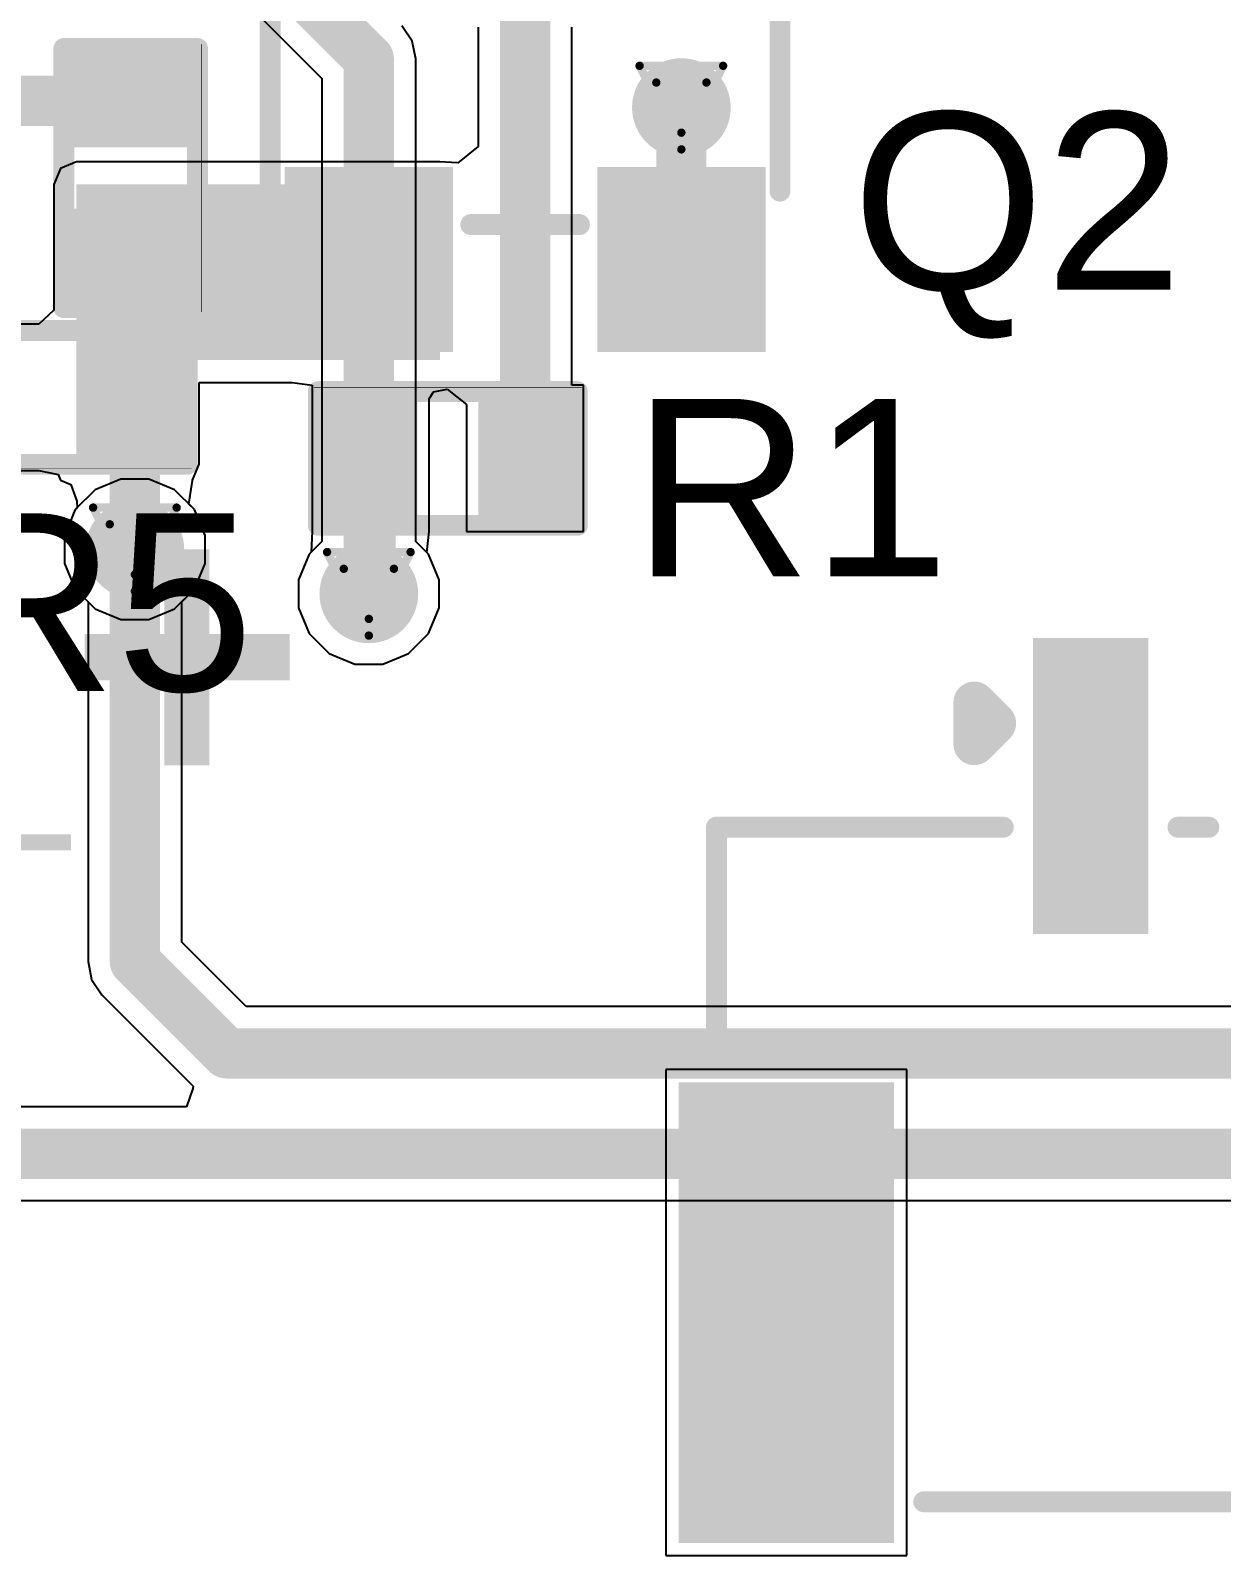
# Model space of a CAD drawing. Header units: inches. Extents: x -3 to 5381, y -57 to 5355.
# Drawn here: x 8.51 to 15.75, y -20.96 to -11.69 of the extents above; entities that cross this region are included whole.
import ezdxf

# ---------------------------------------------------------------- set-up
doc = ezdxf.new("R2010")
doc.units = ezdxf.units.IN
for name, color, linetype in [('Bottom Layer', 5, 'Continuous'), ('Drill Drawing', 1, 'Continuous'), ('Top Layer', 1, 'Continuous'), ('Top Overlay', 2, 'Continuous'), ('Top Paste', 8, 'Continuous'), ('Top Solder', 216, 'Continuous'), ('Via Holes', 16, 'Continuous')]:
    doc.layers.add(name, color=color, linetype=linetype)
doc.styles.add('Arial', font='', dxfattribs={"height": 0.2})
doc.styles.add('Arial_Bold', font='', dxfattribs={"height": 0.2})
doc.styles.get('Arial').set_extended_font_data('Arial')
doc.styles.get('Arial_Bold').set_extended_font_data('Arial', bold=True)

msp = doc.modelspace()

# ---------------------------------------------------------------- hatches: boundary and pattern name
at = {"layer": 'Bottom Layer'}
h = msp.add_hatch(color=5, dxfattribs=at)
edge = h.paths.add_edge_path()
edge.add_arc((12.4664, -12.1574), 0.3, 0, 360)
h = msp.add_hatch(color=5, dxfattribs=at)
edge = h.paths.add_edge_path()
edge.add_arc((9.144, -14.8428), 0.3, 0, 360)
h = msp.add_hatch(color=5, dxfattribs=at)
edge = h.paths.add_edge_path()
edge.add_arc((10.5664, -15.113), 0.3, 0, 360)
at = {"layer": 'Top Layer'}
h = msp.add_hatch(color=1, dxfattribs=at)
edge = h.paths.add_edge_path()
edge.add_arc((12.4664, -12.1574), 0.3, 0, 360)
for points in [[(9.4361, -12.3444), (8.8011, -12.3444), (8.8011, -11.8872), (9.4361, -11.8872)], [(8.7884, -13.6906), (10.9982, -13.6906), (10.9982, -12.6238), (8.7884, -12.6238)], [(10.1564, -12.621), (10.9764, -12.621), (10.9764, -13.541), (10.1564, -13.541)], [(12.0564, -12.621), (12.8764, -12.621), (12.8764, -13.541), (12.0564, -13.541)], [(9.4361, -13.2842), (8.8011, -13.2842), (8.8011, -12.827), (9.4361, -12.827)], [(8.7884, -14.3256), (9.398, -14.3256), (9.398, -13.6144), (8.7884, -13.6144)], [(8.9154, -14.2367), (8.9154, -13.6017), (9.3726, -13.6017), (9.3726, -14.2367)], [(10.8052, -13.9725), (10.8052, -14.6075), (10.348, -14.6075), (10.348, -13.9725)], [(11.745, -13.9725), (11.745, -14.6075), (11.2878, -14.6075), (11.2878, -13.9725)], [(14.6543, -15.4317), (15.2542, -15.4317), (15.2542, -17.1317), (14.6543, -17.1317)], [(12.4994, -18.1315), (13.7094, -18.1315), (13.7094, -20.8315), (12.4994, -20.8315)]]:
    msp.add_hatch(color=1, dxfattribs=at).paths.add_polyline_path(points)
h = msp.add_hatch(color=1, dxfattribs=at)
edge = h.paths.add_edge_path()
edge.add_arc((9.144, -14.8428), 0.3, 0, 360)
h = msp.add_hatch(color=1, dxfattribs=at)
edge = h.paths.add_edge_path()
edge.add_arc((10.5664, -15.113), 0.3, 0, 360)
at = {"layer": 'Top Paste'}
for points in [[(9.4361, -12.3444), (8.8011, -12.3444), (8.8011, -11.8872), (9.4361, -11.8872)], [(10.1564, -12.621), (10.9764, -12.621), (10.9764, -13.541), (10.1564, -13.541)], [(12.0564, -12.621), (12.8764, -12.621), (12.8764, -13.541), (12.0564, -13.541)], [(9.4361, -13.2842), (8.8011, -13.2842), (8.8011, -12.827), (9.4361, -12.827)], [(8.9154, -14.2367), (8.9154, -13.6017), (9.3726, -13.6017), (9.3726, -14.2367)], [(10.8052, -13.9725), (10.8052, -14.6075), (10.348, -14.6075), (10.348, -13.9725)], [(11.745, -13.9725), (11.745, -14.6075), (11.2878, -14.6075), (11.2878, -13.9725)], [(14.6543, -15.4317), (15.2542, -15.4317), (15.2542, -17.1317), (14.6543, -17.1317)], [(12.4994, -18.1315), (13.7094, -18.1315), (13.7094, -20.8315), (12.4994, -20.8315)]]:
    msp.add_hatch(color=8, dxfattribs=at).paths.add_polyline_path(points)
at = {"layer": 'Top Solder'}
for points in [[(9.4911, -12.3994), (8.7461, -12.3994), (8.7461, -11.8322), (9.4911, -11.8322)], [(10.0548, -12.5194), (11.078, -12.5194), (11.078, -13.6426), (10.0548, -13.6426)], [(11.9548, -12.5194), (12.978, -12.5194), (12.978, -13.6426), (11.9548, -13.6426)], [(9.4911, -13.3392), (8.7461, -13.3392), (8.7461, -12.772), (9.4911, -12.772)], [(8.8604, -14.2917), (8.8604, -13.5467), (9.4276, -13.5467), (9.4276, -14.2917)], [(10.8602, -13.9175), (10.8602, -14.6625), (10.293, -14.6625), (10.293, -13.9175)], [(11.8, -13.9175), (11.8, -14.6625), (11.2328, -14.6625), (11.2328, -13.9175)], [(14.6042, -15.3816), (15.3043, -15.3816), (15.3043, -17.1817), (14.6042, -17.1817)], [(12.4494, -18.0815), (13.7594, -18.0815), (13.7594, -20.8816), (12.4494, -20.8816)]]:
    msp.add_hatch(color=216, dxfattribs=at).paths.add_polyline_path(points)
at = {"layer": 'Via Holes'}
h = msp.add_hatch(color=7, dxfattribs=at)
edge = h.paths.add_edge_path()
edge.add_arc((12.4664, -12.1574), 0.15, 0, 360)
h = msp.add_hatch(color=7, dxfattribs=at)
edge = h.paths.add_edge_path()
edge.add_arc((9.144, -14.8428), 0.15, 0, 360)
h = msp.add_hatch(color=7, dxfattribs=at)
edge = h.paths.add_edge_path()
edge.add_arc((10.5664, -15.113), 0.15, 0, 360)

# ---------------------------------------------------------------- linework, layer by layer
at = {"layer": 'Bottom Layer'}
for p, q in [((9.8642, -11.5625), (10.2815, -11.9798)), ((10.8296, -11.7528), (10.7678, -11.6604)), ((10.8513, -11.8618), (10.8296, -11.7528)), ((10.8513, -14.794), (10.8513, -11.8618)), ((10.8513, -11.8618), (10.8513, -11.8618)), ((10.2815, -11.9798), (10.2815, -14.794)), ((9.0591, -14.4158), (8.9021, -14.4808)), ((9.2289, -14.4158), (9.0591, -14.4158)), ((9.3859, -14.4808), (9.2289, -14.4158)), ((8.9021, -14.4808), (8.782, -14.6009)), ((9.506, -14.6009), (9.3859, -14.4808)), ((8.782, -14.6009), (8.717, -14.7579)), ((9.571, -14.7579), (9.506, -14.6009)), ((8.717, -14.7579), (8.717, -14.9277)), ((9.571, -14.9277), (9.571, -14.7579)), ((10.2815, -14.794), (10.2044, -14.8711)), ((10.9284, -14.8711), (10.8513, -14.794)), ((10.2044, -14.8711), (10.1394, -15.0281)), ((10.9934, -15.0281), (10.9284, -14.8711)), ((8.717, -14.9277), (8.782, -15.0847)), ((9.506, -15.0847), (9.571, -14.9277)), ((8.782, -15.0847), (8.8591, -15.1618)), ((9.4289, -15.1618), (9.506, -15.0847)), ((10.1394, -15.0281), (10.1394, -15.1979)), ((10.9934, -15.1979), (10.9934, -15.0281)), ((8.8591, -15.1618), (8.8591, -17.3482)), ((9.4289, -17.2302), (9.4289, -15.1618)), ((10.1394, -15.1979), (10.2044, -15.3549)), ((10.9284, -15.3549), (10.9934, -15.1979)), ((10.2044, -15.3549), (10.3245, -15.475)), ((10.8083, -15.475), (10.9284, -15.3549)), ((10.3245, -15.475), (10.4815, -15.54)), ((10.6513, -15.54), (10.8083, -15.475)), ((10.4815, -15.54), (10.6513, -15.54)), ((9.8208, -17.6221), (9.4289, -17.2302)), ((8.8591, -17.3482), (8.8591, -17.3482)), ((8.8591, -17.3482), (8.8808, -17.4572)), ((8.8808, -17.4572), (8.9426, -17.5496)), ((8.9426, -17.5496), (9.4977, -18.1047)), ((19.6454, -17.6221), (9.8208, -17.6221)), ((9.497, -18.1207), (9.4573, -18.2317)), ((9.4977, -18.1047), (9.497, -18.1207)), ((9.4573, -18.2317), (6.849, -18.2317)), ((6.731, -18.8015), (18.3754, -18.8015))]:
    msp.add_line(p, q, dxfattribs=at)
for points in [[(9.9822, -11.2776, 0.3048, 0.3048, 0), (10.5664, -11.8618, 0.3048, 0.3048, 0)], [(10.5664, -15.113, 0.3048, 0.3048, 0), (10.5664, -11.8618, 0.3048, 0.3048, 0)], [(9.144, -17.3482, 0.3048, 0.3048, 0), (9.144, -14.8428, 0.3048, 0.3048, 0)], [(9.144, -17.3482, 0.3048, 0.3048, 0), (9.7028, -17.907, 0.3048, 0.3048, 0)], [(9.7028, -17.907, 0.3048, 0.3048, 0), (19.9644, -17.907, 0.3048, 0.3048, 0)], [(6.731, -18.5166, 0.3048, 0.3048, 0), (18.6944, -18.5166, 0.3048, 0.3048, 0)]]:
    msp.add_lwpolyline(points, format="xyseb", dxfattribs=at)
for points in [[(10.4902, -11.8618, 0.1524, 0.1524, 1), (10.6426, -11.8618, 0.1524, 0.1524, 1)], [(10.4902, -11.8618, 0.1524, 0.1524, 1), (10.6426, -11.8618, 0.1524, 0.1524, 1)], [(9.0678, -14.8428, 0.1524, 0.1524, 1), (9.2202, -14.8428, 0.1524, 0.1524, 1)], [(10.4902, -15.113, 0.1524, 0.1524, 1), (10.6426, -15.113, 0.1524, 0.1524, 1)], [(9.0678, -17.3482, 0.1524, 0.1524, 1), (9.2202, -17.3482, 0.1524, 0.1524, 1)], [(9.0678, -17.3482, 0.1524, 0.1524, 1), (9.2202, -17.3482, 0.1524, 0.1524, 1)], [(9.6266, -17.907, 0.1524, 0.1524, 1), (9.779, -17.907, 0.1524, 0.1524, 1)], [(9.6266, -17.907, 0.1524, 0.1524, 1), (9.779, -17.907, 0.1524, 0.1524, 1)]]:
    msp.add_lwpolyline(points, format="xyseb", close=True, dxfattribs=at)
at = {"layer": 'Drill Drawing'}
for points in [[(12.2124, -11.9034, 0.0508, 0.0508, 0), (12.7204, -11.9034, 0.0508, 0.0508, 0)], [(12.2124, -11.9034, 0.0508, 0.0508, 0), (12.4664, -12.4114, 0.0508, 0.0508, 0)], [(12.4664, -12.4114, 0.0508, 0.0508, 0), (12.7204, -11.9034, 0.0508, 0.0508, 0)], [(12.314, -12.005, 0.0508, 0.0508, 0), (12.6188, -12.005, 0.0508, 0.0508, 0)], [(12.314, -12.005, 0.0508, 0.0508, 0), (12.4664, -12.3098, 0.0508, 0.0508, 0)], [(12.4664, -12.3098, 0.0508, 0.0508, 0), (12.6188, -12.005, 0.0508, 0.0508, 0)], [(8.89, -14.5888, 0.0508, 0.0508, 0), (9.398, -14.5888, 0.0508, 0.0508, 0)], [(8.89, -14.5888, 0.0508, 0.0508, 0), (9.144, -15.0968, 0.0508, 0.0508, 0)], [(9.144, -15.0968, 0.0508, 0.0508, 0), (9.398, -14.5888, 0.0508, 0.0508, 0)], [(8.9916, -14.6904, 0.0508, 0.0508, 0), (9.2964, -14.6904, 0.0508, 0.0508, 0)], [(8.9916, -14.6904, 0.0508, 0.0508, 0), (9.144, -14.9952, 0.0508, 0.0508, 0)], [(9.144, -14.9952, 0.0508, 0.0508, 0), (9.2964, -14.6904, 0.0508, 0.0508, 0)], [(10.3124, -14.859, 0.0508, 0.0508, 0), (10.8204, -14.859, 0.0508, 0.0508, 0)], [(10.3124, -14.859, 0.0508, 0.0508, 0), (10.5664, -15.367, 0.0508, 0.0508, 0)], [(10.5664, -15.367, 0.0508, 0.0508, 0), (10.8204, -14.859, 0.0508, 0.0508, 0)], [(10.414, -14.9606, 0.0508, 0.0508, 0), (10.7188, -14.9606, 0.0508, 0.0508, 0)], [(10.414, -14.9606, 0.0508, 0.0508, 0), (10.5664, -15.2654, 0.0508, 0.0508, 0)], [(10.5664, -15.2654, 0.0508, 0.0508, 0), (10.7188, -14.9606, 0.0508, 0.0508, 0)]]:
    msp.add_lwpolyline(points, format="xyseb", dxfattribs=at)
for points in [[(12.1997, -11.9034, 0.0254, 0.0254, 1), (12.2251, -11.9034, 0.0254, 0.0254, 1)], [(12.1997, -11.9034, 0.0254, 0.0254, 1), (12.2251, -11.9034, 0.0254, 0.0254, 1)], [(12.7077, -11.9034, 0.0254, 0.0254, 1), (12.7331, -11.9034, 0.0254, 0.0254, 1)], [(12.7077, -11.9034, 0.0254, 0.0254, 1), (12.7331, -11.9034, 0.0254, 0.0254, 1)], [(12.3013, -12.005, 0.0254, 0.0254, 1), (12.3267, -12.005, 0.0254, 0.0254, 1)], [(12.3013, -12.005, 0.0254, 0.0254, 1), (12.3267, -12.005, 0.0254, 0.0254, 1)], [(12.6061, -12.005, 0.0254, 0.0254, 1), (12.6315, -12.005, 0.0254, 0.0254, 1)], [(12.6061, -12.005, 0.0254, 0.0254, 1), (12.6315, -12.005, 0.0254, 0.0254, 1)], [(12.4537, -12.3098, 0.0254, 0.0254, 1), (12.4791, -12.3098, 0.0254, 0.0254, 1)], [(12.4537, -12.3098, 0.0254, 0.0254, 1), (12.4791, -12.3098, 0.0254, 0.0254, 1)], [(12.4537, -12.4114, 0.0254, 0.0254, 1), (12.4791, -12.4114, 0.0254, 0.0254, 1)], [(12.4537, -12.4114, 0.0254, 0.0254, 1), (12.4791, -12.4114, 0.0254, 0.0254, 1)], [(8.8773, -14.5888, 0.0254, 0.0254, 1), (8.9027, -14.5888, 0.0254, 0.0254, 1)], [(8.8773, -14.5888, 0.0254, 0.0254, 1), (8.9027, -14.5888, 0.0254, 0.0254, 1)], [(9.3853, -14.5888, 0.0254, 0.0254, 1), (9.4107, -14.5888, 0.0254, 0.0254, 1)], [(9.3853, -14.5888, 0.0254, 0.0254, 1), (9.4107, -14.5888, 0.0254, 0.0254, 1)], [(8.9789, -14.6904, 0.0254, 0.0254, 1), (9.0043, -14.6904, 0.0254, 0.0254, 1)], [(8.9789, -14.6904, 0.0254, 0.0254, 1), (9.0043, -14.6904, 0.0254, 0.0254, 1)], [(9.2837, -14.6904, 0.0254, 0.0254, 1), (9.3091, -14.6904, 0.0254, 0.0254, 1)], [(9.2837, -14.6904, 0.0254, 0.0254, 1), (9.3091, -14.6904, 0.0254, 0.0254, 1)], [(10.2997, -14.859, 0.0254, 0.0254, 1), (10.3251, -14.859, 0.0254, 0.0254, 1)], [(10.2997, -14.859, 0.0254, 0.0254, 1), (10.3251, -14.859, 0.0254, 0.0254, 1)], [(10.8077, -14.859, 0.0254, 0.0254, 1), (10.8331, -14.859, 0.0254, 0.0254, 1)], [(10.8077, -14.859, 0.0254, 0.0254, 1), (10.8331, -14.859, 0.0254, 0.0254, 1)], [(9.1313, -14.9952, 0.0254, 0.0254, 1), (9.1567, -14.9952, 0.0254, 0.0254, 1)], [(9.1313, -14.9952, 0.0254, 0.0254, 1), (9.1567, -14.9952, 0.0254, 0.0254, 1)], [(10.4013, -14.9606, 0.0254, 0.0254, 1), (10.4267, -14.9606, 0.0254, 0.0254, 1)], [(10.4013, -14.9606, 0.0254, 0.0254, 1), (10.4267, -14.9606, 0.0254, 0.0254, 1)], [(10.7061, -14.9606, 0.0254, 0.0254, 1), (10.7315, -14.9606, 0.0254, 0.0254, 1)], [(10.7061, -14.9606, 0.0254, 0.0254, 1), (10.7315, -14.9606, 0.0254, 0.0254, 1)], [(9.1313, -15.0968, 0.0254, 0.0254, 1), (9.1567, -15.0968, 0.0254, 0.0254, 1)], [(9.1313, -15.0968, 0.0254, 0.0254, 1), (9.1567, -15.0968, 0.0254, 0.0254, 1)], [(10.5537, -15.2654, 0.0254, 0.0254, 1), (10.5791, -15.2654, 0.0254, 0.0254, 1)], [(10.5537, -15.2654, 0.0254, 0.0254, 1), (10.5791, -15.2654, 0.0254, 0.0254, 1)], [(10.5537, -15.367, 0.0254, 0.0254, 1), (10.5791, -15.367, 0.0254, 0.0254, 1)], [(10.5537, -15.367, 0.0254, 0.0254, 1), (10.5791, -15.367, 0.0254, 0.0254, 1)]]:
    msp.add_lwpolyline(points, format="xyseb", close=True, dxfattribs=at)
at = {"layer": 'Top Layer'}
for p, q in [((11.2315, -11.668), (11.2315, -12.3934)), ((11.8013, -13.8455), (11.8013, -11.668)), ((11.2315, -12.3934), (11.1045, -12.4943)), ((8.7884, -12.4863), (8.6912, -12.5266)), ((10.9982, -12.4863), (8.7884, -12.4863)), ((11.1034, -12.494), (10.9982, -12.4863)), ((11.1045, -12.4943), (11.1034, -12.494)), ((11.1034, -12.494), (11.1034, -12.494)), ((8.6912, -12.5266), (8.6509, -12.6238)), ((8.6509, -12.6238), (8.6509, -13.3881)), ((8.6509, -13.3881), (8.5598, -13.4747)), ((8.5239, -13.4747), (7.8486, -13.4747)), ((8.5598, -13.4747), (8.5239, -13.4747)), ((9.5355, -14.3256), (9.5355, -13.8281)), ((9.5355, -13.8281), (10.1012, -13.8281)), ((10.1012, -13.8281), (10.221, -13.8455)), ((10.221, -13.8455), (10.221, -13.9551)), ((10.9322, -13.928), (10.9604, -13.8854)), ((10.9604, -13.8854), (11.0422, -13.868)), ((11.0422, -13.868), (11.1608, -13.9625)), ((11.872, -13.8455), (11.8013, -13.8455)), ((11.872, -14.7345), (11.872, -13.8455)), ((10.221, -13.9551), (10.221, -14.7345)), ((10.9322, -14.7345), (10.9322, -13.928)), ((11.1608, -13.9625), (11.1608, -14.7345)), ((7.8486, -14.3637), (8.5336, -14.3637)), ((8.5336, -14.3637), (8.5598, -14.3637)), ((8.5598, -14.3637), (8.6768, -14.3879)), ((9.4952, -14.4228), (9.5355, -14.3256)), ((8.6768, -14.3879), (8.6912, -14.4228)), ((8.6912, -14.4228), (8.7544, -14.449)), ((8.7544, -14.449), (8.7915, -14.5502)), ((9.4727, -14.5676), (9.4934, -14.4235)), ((9.4934, -14.4235), (9.4952, -14.4228)), ((8.7915, -14.5502), (8.7929, -14.5901)), ((8.782, -14.6009), (8.717, -14.7579)), ((8.7929, -14.5901), (8.782, -14.6009)), ((9.506, -14.6009), (9.4727, -14.5676)), ((9.571, -14.7579), (9.506, -14.6009)), ((10.221, -14.7345), (10.2161, -14.8595)), ((10.221, -14.7345), (10.221, -14.7345)), ((10.9188, -14.8615), (10.9322, -14.7345)), ((10.9322, -14.7345), (10.9322, -14.7345)), ((11.1608, -14.7345), (11.872, -14.7345)), ((8.717, -14.7579), (8.717, -14.9277)), ((9.571, -14.9277), (9.571, -14.7579)), ((10.2044, -14.8711), (10.1394, -15.0281)), ((10.2161, -14.8595), (10.2044, -14.8711)), ((10.9284, -14.8711), (10.9188, -14.8615)), ((10.9934, -15.0281), (10.9284, -14.8711)), ((8.717, -14.9277), (8.782, -15.0847)), ((9.506, -15.0847), (9.571, -14.9277)), ((8.782, -15.0847), (8.9021, -15.2048)), ((9.3859, -15.2048), (9.506, -15.0847)), ((10.1394, -15.0281), (10.1394, -15.1979)), ((10.9934, -15.1979), (10.9934, -15.0281)), ((10.1394, -15.1979), (10.2044, -15.3549)), ((10.9284, -15.3549), (10.9934, -15.1979)), ((8.9021, -15.2048), (9.0591, -15.2698)), ((9.0591, -15.2698), (9.2289, -15.2698)), ((9.2289, -15.2698), (9.3859, -15.2048)), ((10.2044, -15.3549), (10.3245, -15.475)), ((10.8083, -15.475), (10.9284, -15.3549)), ((10.3245, -15.475), (10.4815, -15.54)), ((10.6513, -15.54), (10.8083, -15.475)), ((10.4815, -15.54), (10.6513, -15.54)), ((13.8364, -18.0045), (12.3724, -18.0045)), ((12.3724, -18.0045), (12.3724, -20.9585)), ((13.8364, -20.9585), (13.8364, -18.0045)), ((12.3724, -20.9585), (13.8364, -20.9585))]:
    msp.add_line(p, q, dxfattribs=at)
for points in [[(11.5164, -14.29, 0.3048, 0.3048, 0), (11.5164, -11.081, 0.3048, 0.3048, 0)], [(8.195, -12.1158, 0.3048, 0.3048, 0), (9.1186, -12.1158, 0.3048, 0.3048, 0)], [(12.4664, -13.081, 0.3048, 0.3048, 0), (12.4664, -12.1574, 0.3048, 0.3048, 0)], [(9.144, -14.8428, 0.3048, 0.3048, 0), (9.144, -13.9192, 0.3048, 0.3048, 0)], [(10.5766, -15.1028, 0.3048, 0.3048, 0), (10.5766, -14.29, 0.3048, 0.3048, 0)]]:
    msp.add_lwpolyline(points, format="xyseb", dxfattribs=at)
for points in [[(9.0424, -12.1158, 0.1524, 0.1524, 1), (9.1948, -12.1158, 0.1524, 0.1524, 1)], [(12.3902, -12.1574, 0.1524, 0.1524, 1), (12.5426, -12.1574, 0.1524, 0.1524, 1)], [(12.3902, -13.081, 0.1524, 0.1524, 1), (12.5426, -13.081, 0.1524, 0.1524, 1)], [(9.0678, -13.9192, 0.1524, 0.1524, 1), (9.2202, -13.9192, 0.1524, 0.1524, 1)], [(10.5004, -14.29, 0.1524, 0.1524, 1), (10.6528, -14.29, 0.1524, 0.1524, 1)], [(11.4402, -14.29, 0.1524, 0.1524, 1), (11.5926, -14.29, 0.1524, 0.1524, 1)], [(9.0678, -14.8428, 0.1524, 0.1524, 1), (9.2202, -14.8428, 0.1524, 0.1524, 1)], [(10.5004, -15.1028, 0.1524, 0.1524, 1), (10.6528, -15.1028, 0.1524, 0.1524, 1)]]:
    msp.add_lwpolyline(points, format="xyseb", close=True, dxfattribs=at)
at = {"layer": 'Top Overlay'}
for points in [[(9.967, -12.6652, 0.127, 0.127, 0), (9.967, -11.2682, 0.127, 0.127, 0)], [(13.0658, -12.6652, 0.127, 0.127, 0), (13.0658, -11.2682, 0.127, 0.127, 0)], [(8.7122, -13.3731, 0.127, 0.127, 0), (8.7122, -11.7983, 0.127, 0.127, 0)], [(8.7122, -11.7983, 0.127, 0.127, 0), (9.525, -11.7983, 0.127, 0.127, 0)], [(9.525, -13.3731, 0.127, 0.127, 0), (9.525, -11.7983, 0.127, 0.127, 0)], [(9.5504, -13.3985, 0.00323, 0.00323, 0), (9.5504, -11.7729, 0.00323, 0.00323, 0)], [(11.1862, -12.8684, 0.127, 0.127, 0), (11.8466, -12.8684, 0.127, 0.127, 0)], [(9.84, -13.3764, 0.127, 0.127, 0), (9.84, -13.1224, 0.127, 0.127, 0)], [(9.84, -13.1224, 0.127, 0.127, 0), (9.967, -13.2494, 0.127, 0.127, 0)], [(9.84, -13.3764, 0.127, 0.127, 0), (9.967, -13.2494, 0.127, 0.127, 0)], [(8.7122, -13.3731, 0.127, 0.127, 0), (9.525, -13.3731, 0.127, 0.127, 0)], [(7.8867, -13.5128, 0.127, 0.127, 0), (9.4615, -13.5128, 0.127, 0.127, 0)], [(9.4615, -14.3256, 0.127, 0.127, 0), (9.4615, -13.5128, 0.127, 0.127, 0)], [(10.2591, -14.6964, 0.127, 0.127, 0), (10.2591, -13.8836, 0.127, 0.127, 0)], [(10.2591, -13.8836, 0.127, 0.127, 0), (11.8339, -13.8836, 0.127, 0.127, 0)], [(10.2337, -13.8582, 0.00323, 0.00323, 0), (11.8593, -13.8582, 0.00323, 0.00323, 0)], [(11.8339, -14.6964, 0.127, 0.127, 0), (11.8339, -13.8836, 0.127, 0.127, 0)], [(7.8867, -14.3256, 0.127, 0.127, 0), (9.4615, -14.3256, 0.127, 0.127, 0)], [(7.8613, -14.351, 0.00323, 0.00323, 0), (9.4869, -14.351, 0.00323, 0.00323, 0)], [(10.2591, -14.6964, 0.127, 0.127, 0), (11.8339, -14.6964, 0.127, 0.127, 0)], [(14.2474, -16.0271, 0.254, 0.254, 0), (14.2474, -15.7731, 0.254, 0.254, 0)], [(14.2474, -15.7731, 0.254, 0.254, 0), (14.3744, -15.9001, 0.254, 0.254, 0)], [(14.2474, -16.0271, 0.254, 0.254, 0), (14.3744, -15.9001, 0.254, 0.254, 0)], [(12.6793, -16.5317, 0.1274, 0.1274, 0), (14.4231, -16.5317, 0.1274, 0.1274, 0)], [(12.6793, -17.9005, 0.1274, 0.1274, 0), (12.6793, -16.5317, 0.1274, 0.1274, 0)], [(15.4854, -16.5317, 0.1274, 0.1274, 0), (15.6731, -16.5317, 0.1274, 0.1274, 0)], [(13.9404, -20.6317, 0.1274, 0.1274, 0), (24.6293, -20.6317, 0.1274, 0.1274, 0)]]:
    msp.add_lwpolyline(points, format="xyseb", dxfattribs=at)
for points in [[(8.6804, -11.7983, 0.0635, 0.0635, 1), (8.7439, -11.7983, 0.0635, 0.0635, 1)], [(8.6804, -11.7983, 0.0635, 0.0635, 1), (8.7439, -11.7983, 0.0635, 0.0635, 1)], [(9.4932, -11.7983, 0.0635, 0.0635, 1), (9.5567, -11.7983, 0.0635, 0.0635, 1)], [(9.4932, -11.7983, 0.0635, 0.0635, 1), (9.5567, -11.7983, 0.0635, 0.0635, 1)], [(9.5496, -11.7729, 0.00161, 0.00161, 1), (9.5512, -11.7729, 0.00161, 0.00161, 1)], [(9.9353, -12.6652, 0.0635, 0.0635, 1), (9.9988, -12.6652, 0.0635, 0.0635, 1)], [(13.0341, -12.6652, 0.0635, 0.0635, 1), (13.0976, -12.6652, 0.0635, 0.0635, 1)], [(11.1545, -12.8684, 0.0635, 0.0635, 1), (11.218, -12.8684, 0.0635, 0.0635, 1)], [(11.8149, -12.8684, 0.0635, 0.0635, 1), (11.8784, -12.8684, 0.0635, 0.0635, 1)], [(9.8083, -13.1224, 0.0635, 0.0635, 1), (9.8718, -13.1224, 0.0635, 0.0635, 1)], [(9.8083, -13.1224, 0.0635, 0.0635, 1), (9.8718, -13.1224, 0.0635, 0.0635, 1)], [(9.9353, -13.2494, 0.0635, 0.0635, 1), (9.9988, -13.2494, 0.0635, 0.0635, 1)], [(9.9353, -13.2494, 0.0635, 0.0635, 1), (9.9988, -13.2494, 0.0635, 0.0635, 1)], [(8.6804, -13.3731, 0.0635, 0.0635, 1), (8.7439, -13.3731, 0.0635, 0.0635, 1)], [(8.6804, -13.3731, 0.0635, 0.0635, 1), (8.7439, -13.3731, 0.0635, 0.0635, 1)], [(9.4932, -13.3731, 0.0635, 0.0635, 1), (9.5567, -13.3731, 0.0635, 0.0635, 1)], [(9.4932, -13.3731, 0.0635, 0.0635, 1), (9.5567, -13.3731, 0.0635, 0.0635, 1)], [(9.8083, -13.3764, 0.0635, 0.0635, 1), (9.8718, -13.3764, 0.0635, 0.0635, 1)], [(9.8083, -13.3764, 0.0635, 0.0635, 1), (9.8718, -13.3764, 0.0635, 0.0635, 1)], [(9.5496, -13.3985, 0.00161, 0.00161, 1), (9.5512, -13.3985, 0.00161, 0.00161, 1)], [(9.4298, -13.5128, 0.0635, 0.0635, 1), (9.4932, -13.5128, 0.0635, 0.0635, 1)], [(9.4298, -13.5128, 0.0635, 0.0635, 1), (9.4932, -13.5128, 0.0635, 0.0635, 1)], [(10.2274, -13.8836, 0.0635, 0.0635, 1), (10.2909, -13.8836, 0.0635, 0.0635, 1)], [(10.2274, -13.8836, 0.0635, 0.0635, 1), (10.2909, -13.8836, 0.0635, 0.0635, 1)], [(10.2329, -13.8582, 0.00161, 0.00161, 1), (10.2345, -13.8582, 0.00161, 0.00161, 1)], [(11.8022, -13.8836, 0.0635, 0.0635, 1), (11.8657, -13.8836, 0.0635, 0.0635, 1)], [(11.8022, -13.8836, 0.0635, 0.0635, 1), (11.8657, -13.8836, 0.0635, 0.0635, 1)], [(11.8585, -13.8582, 0.00161, 0.00161, 1), (11.8601, -13.8582, 0.00161, 0.00161, 1)], [(9.4298, -14.3256, 0.0635, 0.0635, 1), (9.4932, -14.3256, 0.0635, 0.0635, 1)], [(9.4298, -14.3256, 0.0635, 0.0635, 1), (9.4932, -14.3256, 0.0635, 0.0635, 1)], [(9.4861, -14.351, 0.00161, 0.00161, 1), (9.4877, -14.351, 0.00161, 0.00161, 1)], [(10.2274, -14.6964, 0.0635, 0.0635, 1), (10.2909, -14.6964, 0.0635, 0.0635, 1)], [(10.2274, -14.6964, 0.0635, 0.0635, 1), (10.2909, -14.6964, 0.0635, 0.0635, 1)], [(11.8022, -14.6964, 0.0635, 0.0635, 1), (11.8657, -14.6964, 0.0635, 0.0635, 1)], [(11.8022, -14.6964, 0.0635, 0.0635, 1), (11.8657, -14.6964, 0.0635, 0.0635, 1)], [(14.1839, -15.7731, 0.127, 0.127, 1), (14.3109, -15.7731, 0.127, 0.127, 1)], [(14.1839, -15.7731, 0.127, 0.127, 1), (14.3109, -15.7731, 0.127, 0.127, 1)], [(14.3109, -15.9001, 0.127, 0.127, 1), (14.4379, -15.9001, 0.127, 0.127, 1)], [(14.3109, -15.9001, 0.127, 0.127, 1), (14.4379, -15.9001, 0.127, 0.127, 1)], [(14.1839, -16.0271, 0.127, 0.127, 1), (14.3109, -16.0271, 0.127, 0.127, 1)], [(14.1839, -16.0271, 0.127, 0.127, 1), (14.3109, -16.0271, 0.127, 0.127, 1)], [(12.6474, -16.5317, 0.0637, 0.0637, 1), (12.7111, -16.5317, 0.0637, 0.0637, 1)], [(12.6474, -16.5317, 0.0637, 0.0637, 1), (12.7111, -16.5317, 0.0637, 0.0637, 1)], [(14.3913, -16.5317, 0.0637, 0.0637, 1), (14.455, -16.5317, 0.0637, 0.0637, 1)], [(15.4535, -16.5317, 0.0637, 0.0637, 1), (15.5172, -16.5317, 0.0637, 0.0637, 1)], [(15.6413, -16.5317, 0.0637, 0.0637, 1), (15.705, -16.5317, 0.0637, 0.0637, 1)], [(12.6474, -17.9005, 0.0637, 0.0637, 1), (12.7111, -17.9005, 0.0637, 0.0637, 1)], [(13.9085, -20.6317, 0.0637, 0.0637, 1), (13.9722, -20.6317, 0.0637, 0.0637, 1)]]:
    msp.add_lwpolyline(points, format="xyseb", close=True, dxfattribs=at)

# ---------------------------------------------------------------- texts
for s, height, style, p in [('Q2', 1.0795, 'Arial', (13.5025, -13.265)), ('R1', 1.0795, 'Arial', (12.1686, -15.0074)), ('VCHG_+', 1.778, 'Arial_Bold', (0.1778, -16.3576)), ('R5', 1.0795, 'Arial', (7.9399, -15.7034))]:
    msp.add_text(s, height=height, dxfattribs=dict(at, style=style)).set_placement(p)

doc.saveas('drawing.dxf')
